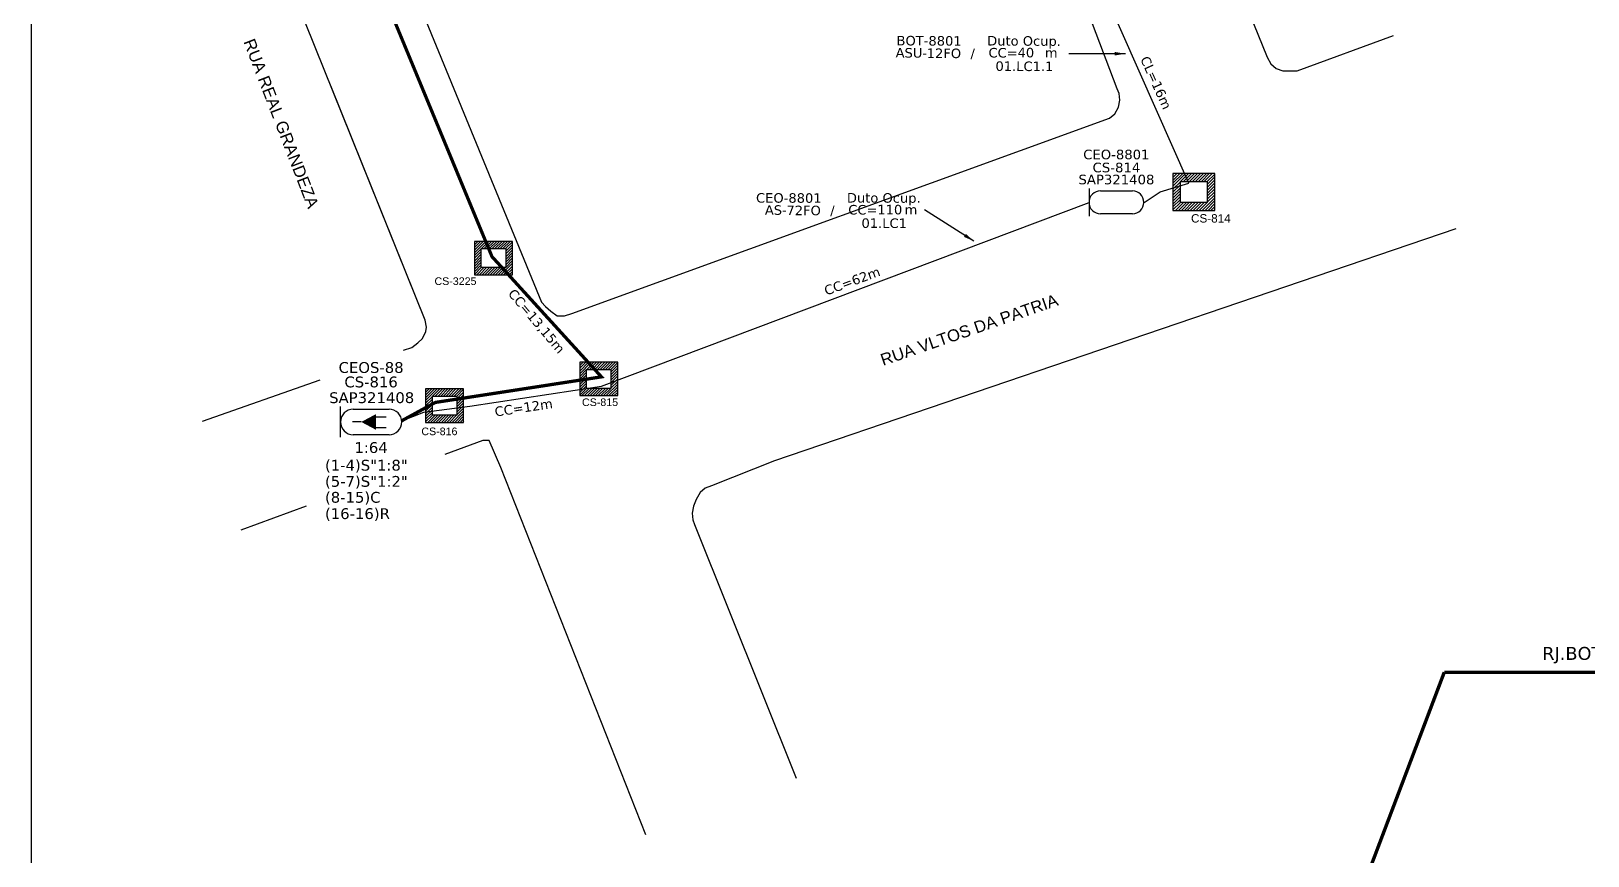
# Model space of a CAD drawing. Header units: metres. Extents: x -8 to 833, y -4 to 590.
# Drawn here: x -8.3 to 283.7, y 213.3 to 368 of the extents above; entities that cross this region are included whole.
import ezdxf
from ezdxf.enums import TextEntityAlignment as Align

# ---------------------------------------------------------------- set-up
doc = ezdxf.new("R2010")
doc.units = ezdxf.units.M
for name, color, linetype in [('10.1-Caixas Subterrâneas', 5, 'Continuous'), ('20.4-CEOS', 1, 'Continuous'), ('20.5-CEO', 1, 'Continuous'), ('CAP a instalar', 1, 'Continuous'), ('Comprimeto de lance', 255, 'Continuous'), ('label_cabos', 7, 'Continuous'), ('QUADRA', 7, 'Continuous'), ('Subida Lateral', 5, 'Continuous')]:
    doc.layers.add(name, color=color, linetype=linetype)
doc.layers.add('40.1-ETIQUETAS', color=1, linetype='Continuous', lineweight=20)
doc.layers.add('Segmento Logradouro Texto', color=252, linetype='Continuous', lineweight=0)
doc.styles.add('ARIAL', font='arial.ttf')
doc.styles.add('DIGICADE', font='arial.ttf')
doc.styles.add('siredit', font='verdana.ttf')
doc.linetypes.add('FENCELINE1', pattern='A,0.25,-0.1,[133,ltypeshp.shx,S=0.1,R=0,X=-0.1,Y=0],-0.1,1', length=1.45)
doc.dimstyles.new('CC', dxfattribs={"dimtxt": 1, "dimasz": 2, "dimexe": 0.18, "dimexo": 0.0625, "dimgap": 0.09, "dimtad": 0, "dimdec": 0, "dimrnd": 1, "dimzin": 0, "dimdsep": 46, "dimtxsty": 'siredit', "dimblk": 'NONE', "dimcen": 0, "dimse1": 1, "dimse2": 1, "dimsd1": 1, "dimsd2": 1, "dimclrt": 7, "dimadec": 0, "dimazin": 0, "dimtfac": 1, "dimtdec": 0, "dimtofl": 0, "dimtmove": 0, "dimatfit": 3, "dimfxl": 0, "dimtolj": 1, "dimtzin": 0, "dimarcsym": 0})

# ---------------------------------------------------------------- blocks, each defined once
blk = doc.blocks.new('*X9')
at = {"color": 0, "linetype": 'Continuous'}
for p, q in [((-1.25, 0.34099), (-0.49099, 1.1)), ((-1.25, 0.517767), (-0.667767, 1.1)), ((-1.25, 0.694544), (-0.844544, 1.1)), ((-1.25, 0.87132), (-1.02132, 1.1)), ((-1.25, 1.048097), (-1.198097, 1.1)), ((-0.789214, 0.625), (-0.314214, 1.1)), ((-0.612437, 0.625), (-0.137437, 1.1)), ((-0.43566, 0.625), (0.03934, 1.1)), ((-0.258883, 0.625), (0.216117, 1.1)), ((-0.082107, 0.625), (0.392893, 1.1)), ((0.09467, 0.625), (0.56967, 1.1)), ((0.271447, 0.625), (0.746447, 1.1)), ((0.448223, 0.625), (0.923223, 1.1)), ((0.625, 0.625), (1.1, 1.1)), ((0.801777, 0.625), (1.25, 1.073223)), ((-1.25, 0.164214), (-0.8035, 0.610714)), ((-1.25, -0.012563), (-0.8035, 0.433937)), ((-1.25, -0.18934), (-0.8035, 0.25716)), ((-1.25, -0.366117), (-0.8035, 0.080383)), ((0.8035, 0.449947), (1.25, 0.896447)), ((0.8035, 0.27317), (1.25, 0.71967)), ((0.8035, 0.096393), (1.25, 0.542893)), ((0.8035, -0.080383), (1.25, 0.366117)), ((0.8035, -0.25716), (1.25, 0.18934)), ((0.8035, -0.433937), (1.25, 0.012563)), ((-1.25, -0.542893), (-0.8035, -0.096393)), ((-1.25, -0.71967), (-0.8035, -0.27317)), ((-1.25, -0.896447), (-0.8035, -0.449947)), ((-1.25, -1.073223), (-0.801777, -0.625)), ((-1.1, -1.1), (-0.625, -0.625)), ((-0.923223, -1.1), (-0.448223, -0.625)), ((-0.746447, -1.1), (-0.271447, -0.625)), ((-0.56967, -1.1), (-0.09467, -0.625)), ((-0.392893, -1.1), (0.082107, -0.625)), ((-0.216117, -1.1), (0.258883, -0.625)), ((-0.03934, -1.1), (0.43566, -0.625)), ((0.137437, -1.1), (0.612437, -0.625)), ((0.314214, -1.1), (0.789214, -0.625)), ((0.49099, -1.1), (1.25, -0.34099)), ((0.667767, -1.1), (1.25, -0.517767)), ((0.8035, -0.610714), (1.25, -0.164214)), ((0.844544, -1.1), (1.25, -0.694544)), ((1.02132, -1.1), (1.25, -0.87132)), ((1.198097, -1.1), (1.25, -1.048097))]:
    blk.add_line(p, q, dxfattribs=at)
blk = doc.blocks.new('MANHOLE_MQ')
at = {"color": 0, "linetype": 'Continuous'}
for p, q in [((0.00000623, 0.00000569), (-0.00000627, 0.00000569)), ((-0.00000627, 0.00000569), (-0.00000627, -0.00000531)), ((0.00000623, -0.00000531), (0.00000623, 0.00000569)), ((-0.00000404, 0.00000331), (0.00000399, 0.00000331)), ((-0.00000404, -0.00000294), (-0.00000404, 0.00000331)), ((0.00000399, 0.00000331), (0.00000399, -0.00000294)), ((0.00000399, -0.00000294), (-0.00000404, -0.00000294)), ((0.00000399, -0.00000294), (0.00000399, -0.00000294)), ((-0.00000627, -0.00000531), (0.00000623, -0.00000531))]:
    blk.add_line(p, q, dxfattribs=at)
at = {"color": 0, "linetype": 'Continuous', "xscale": 5e-06, "yscale": 5e-06, "zscale": 1e-05}
blk.add_blockref('*X9', (-0.00000002, 0.00000019), dxfattribs=at)
blk = doc.blocks.new('*U12')
at = {"layer": '20.4-CEOS', "color": 7, "style": 'siredit'}
for tag, p in [('FIBRAS_SPLITTER', (0, 0)), ('FIBRAS_TOP_C', (0, -4.13)), ('RESERVA_FINAIS', (0, -5.46))]:
    blk.add_attdef(tag, p, '', height=1.01, dxfattribs=at)
for tag, p, flags in [('ID_ATIVIDADE', (0, -6.77), 3), ('FATOR', (0, -8.09), 1), ('QTDE', (0, -9.4), 1), ('FID', (0, -10.71), 1)]:
    blk.add_attdef(tag, p, '', height=1.01, dxfattribs=dict(at, flags=flags))
blk = doc.blocks.new('*U14')
at = {"layer": '20.4-CEOS', "color": 7, "style": 'siredit'}
blk.add_attdef('FIBRAS_SPLITTER', (0, 0), '', height=1.01, dxfattribs=at)
for tag, p, flags in [('ID_ATIVIDADE', (0, -1.48), 3), ('FATOR', (0, -2.79), 1), ('QTDE', (0, -4.11), 1), ('FID', (0, -5.42), 1)]:
    blk.add_attdef(tag, p, '', height=1.01, dxfattribs=dict(at, flags=flags))
blk = doc.blocks.new('_None')
blk = doc.blocks.new('Inst CB DT OCUP CFOA-SM-ASU-120-S-12')
at = {"layer": 'label_cabos', "color": 0, "style": 'siredit'}
for tag, flags, p in [('ID_ATIVIDADE', 3, (1.31, 2.67)), ('FATOR', 1, (11.56, 2.55))]:
    blk.add_attdef(tag, text='', height=1, rotation=359.69, dxfattribs=dict(at, flags=flags)).set_placement(p, align=Align.MIDDLE_CENTER)
for tag, p in [('DESTINO_CABO', (3.13, 1.26)), ('TIPO_CABO', (13.11, 1.24)), ('TIPO_CABO', (1.26, 0)), ('CABO', (4.69, -0.05)), ('/', (7.71, -0.05)), ('LANCE', (10.91, 0)), ('UND', (15.96, 0)), ('FID', (13.15, -1.41))]:
    blk.add_attdef(tag, text='', height=1, rotation=359.69, dxfattribs=at).set_placement(p, align=Align.MIDDLE_CENTER)
blk.add_attdef('QTDE', (12.43, -0.47), '', height=1, rotation=359.69, dxfattribs=at)
blk = doc.blocks.new('Inst CB DT OCUP CFOA-SM-AS-80-TS-72')
at = {"layer": 'label_cabos', "color": 0, "style": 'siredit'}
for tag, flags, p in [('ID_ATIVIDADE', 3, (1.31, 2.67)), ('FATOR', 1, (11.56, 2.55))]:
    blk.add_attdef(tag, text='', height=1, rotation=359.69, dxfattribs=dict(at, flags=flags)).set_placement(p, align=Align.MIDDLE_CENTER)
for tag, p in [('DESTINO_CABO', (3.13, 1.26)), ('TIPO_CABO', (13.11, 1.24)), ('TIPO_CABO', (1.76, 0)), ('CABO', (4.69, -0.05)), ('/', (7.71, -0.05)), ('LANCE', (10.91, 0)), ('UND', (15.96, 0)), ('FID', (13.15, -1.41))]:
    blk.add_attdef(tag, text='', height=1, rotation=359.69, dxfattribs=at).set_placement(p, align=Align.MIDDLE_CENTER)
blk.add_attdef('QTDE', (12.43, -0.47), '', height=1, rotation=359.69, dxfattribs=at)

msp = doc.modelspace()

# ---------------------------------------------------------------- linework, layer by layer
at = {"color": 7}
msp.add_lwpolyline([(-8.32, -3.56), (832.68, -3.56), (832.68, 590.44), (-8.32, 590.44)], close=True, dxfattribs=at)
at = {"layer": '20.4-CEOS', "color": 5}
for p, q in [((52.1, 297.09), (58.81, 297.09)), ((58.81, 292.3), (52.1, 292.3))]:
    msp.add_line(p, q, dxfattribs=at)
for points in [[(49.71, 291.81), (49.71, 297.58)], [(56.25, 295.64), (58.29, 295.64)], [(53.6, 294.69), (51.99, 294.69)], [(56.25, 293.65), (58.29, 293.65)]]:
    msp.add_lwpolyline(points, dxfattribs=at)
msp.add_lwpolyline([(53.6, 294.69, 0, 2.95, 0), (56.37, 294.69, 2.95, 2.95, 0)], format="xyseb", dxfattribs=at)
for centre, start, end in [((52.1, 294.69), 90, 270), ((58.81, 294.69), 270, 90)]:
    msp.add_arc(centre, 2.39, start, end, dxfattribs=at)
at = {"layer": '20.5-CEO', "color": 0}
for p, q in [((192.25, 338.03), (198.24, 338.03)), ((198.24, 333.76), (192.25, 333.76))]:
    msp.add_line(p, q, dxfattribs=at)
msp.add_lwpolyline([(190.12, 338.47), (190.12, 333.32)], dxfattribs=at)
for centre, start, end in [((192.25, 335.89), 90, 270), ((198.24, 335.89), 270, 90)]:
    msp.add_arc(centre, 2.14, start, end, dxfattribs=at)
at = {"layer": 'CAP a instalar', "color": 0, "linetype": 'FENCELINE1', "ltscale": 3}
for p, q in [((208.81, 339.49), (193.08, 375.01)), ((98.66, 301.38), (190.12, 335.89))]:
    msp.add_line(p, q, dxfattribs=at)
at = {"layer": 'CAP a instalar', "color": 0, "linetype": 'FENCELINE1', "ltscale": 5}
for p, q in [((203.46, 337.89), (208.81, 339.49)), ((200.47, 335.86), (203.46, 337.89)), ((73.95, 297.67), (98.66, 301.38)), ((65.31, 296.53), (73.95, 297.67))]:
    msp.add_line(p, q, dxfattribs=at)
at = {"layer": 'CAP a instalar', "color": 5, "linetype": 'FENCELINE1', "ltscale": 5}
msp.add_line((61.19, 294.91), (65.31, 296.53), dxfattribs=at)
at = {"layer": 'CAP a instalar', "color": 0, "linetype": 'FENCELINE1', "ltscale": 5, "const_width": 0.646}
for points in [[(256.74, 247.74), (218.9, 147.73)], [(256.74, 247.74), (397.19, 247.72)]]:
    msp.add_lwpolyline(points, dxfattribs=at)
at = {"layer": 'QUADRA', "color": 252}
for points in [[(26.72, 465), (87.42, 317.18), (88.14, 316.33), (89.15, 315.48), (90.37, 314.63), (91.73, 314.63), (93.08, 315.05), (193.92, 351.65), (194.93, 352.5), (195.63, 353.77), (195.89, 355.05), (195.73, 356.33), (195.39, 357.18), (178.92, 400.58)], [(61.53, 308.13), (63.06, 308.67), (64.2, 309.52), (65.11, 310.37), (65.69, 311.65), (65.85, 312.5), (65.58, 313.78), (6.96, 459.44)], [(204.67, 409.51), (223.49, 363.13), (224.19, 361.86), (225.2, 361.01), (226.45, 360.58), (227.78, 360.58), (229.13, 360.58), (247.24, 367.17)], [(61.53, 308.13), (63.06, 308.67), (64.2, 309.52), (65.11, 310.37), (65.69, 311.65), (65.85, 312.5), (65.58, 313.78), (47.88, 357.76)], [(258.89, 330.95), (131.14, 287.4), (119.28, 282.72), (118.13, 282.29), (117.18, 281.44), (116.4, 280.16), (115.9, 278.89), (115.69, 277.61), (115.77, 276.33), (116.08, 275.48), (116.08, 275.48), (135.2, 227.89)], [(258.89, 330.95), (131.14, 287.4), (119.28, 282.72), (118.13, 282.29), (117.18, 281.44), (116.4, 280.16), (115.9, 278.89), (115.69, 277.61), (115.77, 276.33), (116.08, 275.48), (116.08, 275.48), (135.2, 227.89)], [(23.85, 294.81), (45.87, 302.6)], [(23.85, 294.81), (45.87, 302.6)], [(106.97, 217.26), (79.76, 286.12), (77.58, 291.23), (76.41, 291.23), (69.31, 288.59)], [(43.26, 278.92), (31.04, 274.39)]]:
    msp.add_lwpolyline(points, dxfattribs=at)
at = {"layer": 'Subida Lateral', "color": 1, "const_width": 0.618}
msp.add_lwpolyline([(61.19, 294.91), (67.49, 298.35), (98.65, 303.15), (78.12, 325.71), (28.52, 445.64)], dxfattribs=at)

# ---------------------------------------------------------------- block references
at = {"layer": '10.1-Caixas Subterrâneas', "color": 30}
for p, xscale, yscale, zscale, rotation in [((209.76, 337.95), 627776.227018452, 627776.227018452, 627776.227018452, 180.0000000000628), ((78.39, 325.53), 570705.6609258654, 570705.6609258654, 570705.6609258654, 180.0000000000628), ((98.13, 302.88), 570705.6609258654, 570705.6609258654, 570705.6609258654, 180.0000000000628), ((69.23, 297.86), 570705.6609258654, 570705.6609258654, 570705.6609258654, 180.0000000000627)]:
    msp.add_blockref('MANHOLE_MQ', p, dxfattribs=dict(at, xscale=xscale, yscale=yscale, zscale=zscale, rotation=rotation))
at = {"layer": '20.4-CEOS', "color": 7, "lineweight": 0}
ref = msp.add_blockref('*U12', (46.8, 285.56), dxfattribs=dict(at, xscale=2.007720000000006, yscale=2.007720000000006, zscale=2.007720000000001))
ref.add_attrib('FIBRAS_SPLITTER', '(1-4)S"1:8"', (46.8, 285.56), dxfattribs={"color": 7, "height": 2.0271, "style": 'siredit'})
ref.add_attrib('FIBRAS_TOP_C', '(8-15)C', (46.8, 279.54), dxfattribs={"color": 7, "height": 2.027, "style": 'siredit'})
ref.add_attrib('RESERVA_FINAIS', '(16-16)R', (46.8, 276.48), dxfattribs={"color": 7, "height": 2.027, "style": 'siredit'})
at = {"layer": '20.4-CEOS', "color": 7, "lineweight": 0, "xscale": 2.007720000000006, "yscale": 2.007720000000006, "zscale": 2.007720000000001}
msp.add_blockref('*U14', (46.8, 282.53), dxfattribs=at).add_auto_attribs({'FIBRAS_SPLITTER': '(5-7)S"1:2"'})
at = {"layer": 'label_cabos', "color": 0, "lineweight": 0}
ref = msp.add_blockref('Inst CB DT OCUP CFOA-SM-ASU-120-S-12', (154.52, 363.95), dxfattribs=dict(at, xscale=1.784639999999996, yscale=1.784639999999996, zscale=1.78464))
ref.add_attrib('DESTINO_CABO', 'BOT-8801', dxfattribs={"color": 0, "height": 1.785, "rotation": 359.69, "style": 'siredit'}).set_placement((160.11, 366.2), align=Align.MIDDLE_CENTER)
ref.add_attrib('CABO', '12FO', dxfattribs={"color": 0, "height": 1.785, "rotation": 359.69, "style": 'siredit'}).set_placement((162.89, 363.85), align=Align.MIDDLE_CENTER)
ref.add_attrib('TIPO_CABO', 'Duto Ocup.', dxfattribs={"color": 0, "height": 1.785, "rotation": 359.69, "style": 'siredit'}).set_placement((177.92, 366.17), align=Align.MIDDLE_CENTER)
ref.add_attrib('/', '/', dxfattribs={"color": 0, "height": 1.78, "rotation": 359.69, "style": 'siredit'}).set_placement((168.29, 363.85), align=Align.MIDDLE_CENTER)
ref.add_attrib('TIPO_CABO', 'ASU-', dxfattribs={"color": 0, "height": 1.785, "rotation": 359.69, "style": 'siredit'}).set_placement((156.78, 363.94), align=Align.MIDDLE_CENTER)
ref.add_attrib('FID', '01.LC1.1', dxfattribs={"color": 0, "height": 1.785, "rotation": 359.69, "style": 'siredit'}).set_placement((177.99, 361.42), align=Align.MIDDLE_CENTER)
ref.add_attrib('LANCE', 'CC=', dxfattribs={"color": 0, "height": 1.785, "rotation": 359.69, "style": 'siredit'}).set_placement((173.99, 363.95), align=Align.MIDDLE_CENTER)
ref.add_attrib('QTDE', '40', (176.7, 363.1), dxfattribs={"color": 0, "height": 1.785, "rotation": 359.69, "style": 'siredit'})
ref.add_attrib('UND', 'm', dxfattribs={"color": 0, "height": 1.78, "rotation": 359.69, "style": 'siredit'}).set_placement((183.01, 363.95), align=Align.MIDDLE_CENTER)
at = {"layer": 'label_cabos'}
ref = msp.add_blockref('Inst CB DT OCUP CFOA-SM-AS-80-TS-72', (128.22, 334.45), dxfattribs=dict(at, xscale=1.784640000000003, yscale=1.784639999999996, zscale=1.78464, rotation=0.1315642785742202))
ref.add_attrib('DESTINO_CABO', 'CEO-8801', dxfattribs={"color": 0, "height": 1.785, "rotation": 359.8216, "style": 'siredit'}).set_placement((133.8, 336.71), align=Align.MIDDLE_CENTER)
ref.add_attrib('CABO', '72FO', dxfattribs={"color": 0, "height": 1.785, "rotation": 359.8216, "style": 'siredit'}).set_placement((136.58, 334.37), align=Align.MIDDLE_CENTER)
ref.add_attrib('TIPO_CABO', 'Duto Ocup.', dxfattribs={"color": 0, "height": 1.785, "rotation": 359.8216, "style": 'siredit'}).set_placement((151.61, 336.72), align=Align.MIDDLE_CENTER)
ref.add_attrib('/', '/', dxfattribs={"color": 0, "height": 1.78, "rotation": 359.8216, "style": 'siredit'}).set_placement((141.98, 334.39), align=Align.MIDDLE_CENTER)
ref.add_attrib('TIPO_CABO', 'AS-', dxfattribs={"color": 0, "height": 1.785, "rotation": 359.8216, "style": 'siredit'}).set_placement((131.36, 334.45), align=Align.MIDDLE_CENTER)
ref.add_attrib('FID', '01.LC1', dxfattribs={"color": 0, "height": 1.785, "rotation": 359.8216, "style": 'siredit'}).set_placement((151.69, 331.98), align=Align.MIDDLE_CENTER)
ref.add_attrib('LANCE', 'CC=', dxfattribs={"color": 0, "height": 1.785, "rotation": 359.8216, "style": 'siredit'}).set_placement((147.69, 334.5), align=Align.MIDDLE_CENTER)
ref.add_attrib('QTDE', '110', (150.4, 333.65), dxfattribs={"color": 0, "height": 1.785, "rotation": 359.8216, "style": 'siredit'})
ref.add_attrib('UND', 'm', dxfattribs={"color": 0, "height": 1.78, "rotation": 359.8216, "style": 'siredit'}).set_placement((156.71, 334.52), align=Align.MIDDLE_CENTER)

# ---------------------------------------------------------------- texts
at = {"layer": '10.1-Caixas Subterrâneas', "color": 30, "style": 'ARIAL'}
for s, height, p in [('CS-814', 1.57, (209.24, 332.1)), ('CS-3225', 1.428, (67.34, 320.39)), ('CS-815', 1.428, (95.01, 297.68)), ('CS-816', 1.428, (64.88, 292.21))]:
    msp.add_text(s, height=height, dxfattribs=at).set_placement(p)
at = {"layer": '20.4-CEOS', "color": 5, "style": 'siredit'}
for tag, text, p in [('CEOS-88', 'CEOS-XXX', (55.45, 305.92)), ('CS-816', 'CS-XXXX', (55.45, 303.21)), ('SAP321408', 'SAP 321408', (55.56, 300.26))]:
    msp.add_attdef(tag, text=text, height=2.027, dxfattribs=at).set_placement(p, align=Align.TOP_CENTER)
at = {"layer": '20.4-CEOS', "color": 7, "style": 'siredit'}
msp.add_attdef('1:64', text='1:64', height=2.027, dxfattribs=at).set_placement((55.45, 290.9), align=Align.TOP_CENTER)
at = {"layer": '20.5-CEO', "color": 0, "style": 'siredit'}
for tag, text, height, p in [('CEO-8801', 'CEO-XXX', 1.802, (195.23, 345.77)), ('CS-814', 'CS-XXX', 1.809, (195.25, 343.33)), ('SAP321408', 'SAP 321408', 1.809, (195.25, 341.08))]:
    msp.add_attdef(tag, text=text, height=height, dxfattribs=at).set_placement(p, align=Align.TOP_CENTER)
at = {"layer": '40.1-ETIQUETAS', "color": 0, "style": 'siredit'}
msp.add_text('RJ.BOT.CEOS-88.F-1.CEO-8801 (1/29+38/39)', height=2.4211, dxfattribs=at).set_placement((312.29, 251.27), align=Align.MIDDLE_CENTER)
at = {"layer": 'Comprimeto de lance', "color": 0, "width": 30.5034, "attachment_point": 5, "style": 'siredit'}
for s, insert, char_height, rotation in [('\\A1;CL=16m', (202.66, 358.32), 1.785, 294.3103), ('\\A1;CC=62m', (145.68, 321.11), 1.785, 20.2287), ('\\A1;CC=13,15m', (86.39, 313.51), 1.7846, 310.1785), ('\\A1;CC=12m', (84.06, 297.37), 1.785, 8.3928)]:
    msp.add_mtext(s, dxfattribs=dict(at, insert=insert, char_height=char_height, rotation=rotation))
at = {"layer": 'Segmento Logradouro Texto', "color": 7, "linetype": 'Continuous', "insert": (33.55, 366.84), "char_height": 2.2308, "width": 34.3978, "attachment_point": 1, "rotation": 291.1174, "style": 'DIGICADE'}
msp.add_mtext('\\fArial|b0|i0|c0|p34;\\W1.0000000000;\\T1.0000000000;\\o\\lRUA REAL GRANDEZA', dxfattribs=at)
at = {"layer": 'Segmento Logradouro Texto', "linetype": 'Continuous', "insert": (150.74, 307.3), "char_height": 2.2308, "width": 35.6106, "attachment_point": 1, "rotation": 19.0824, "style": 'DIGICADE'}
msp.add_mtext('\\fArial|b0|i0|c0|p34;\\W1.0000000000;\\T1.0000000000;\\o\\lRUA VLTOS DA PATRIA', dxfattribs=at)

# ---------------------------------------------------------------- leaders
at = {"layer": 'label_cabos'}
for points in [[(196.93, 363.77), (186.32, 363.77)], [(168.52, 328.61), (159.25, 334.51)]]:
    msp.add_leader(points, dimstyle='CC', override={"dimgap": 0.09, "dimtad": 0}, dxfattribs=at)

doc.saveas('drawing.dxf')
